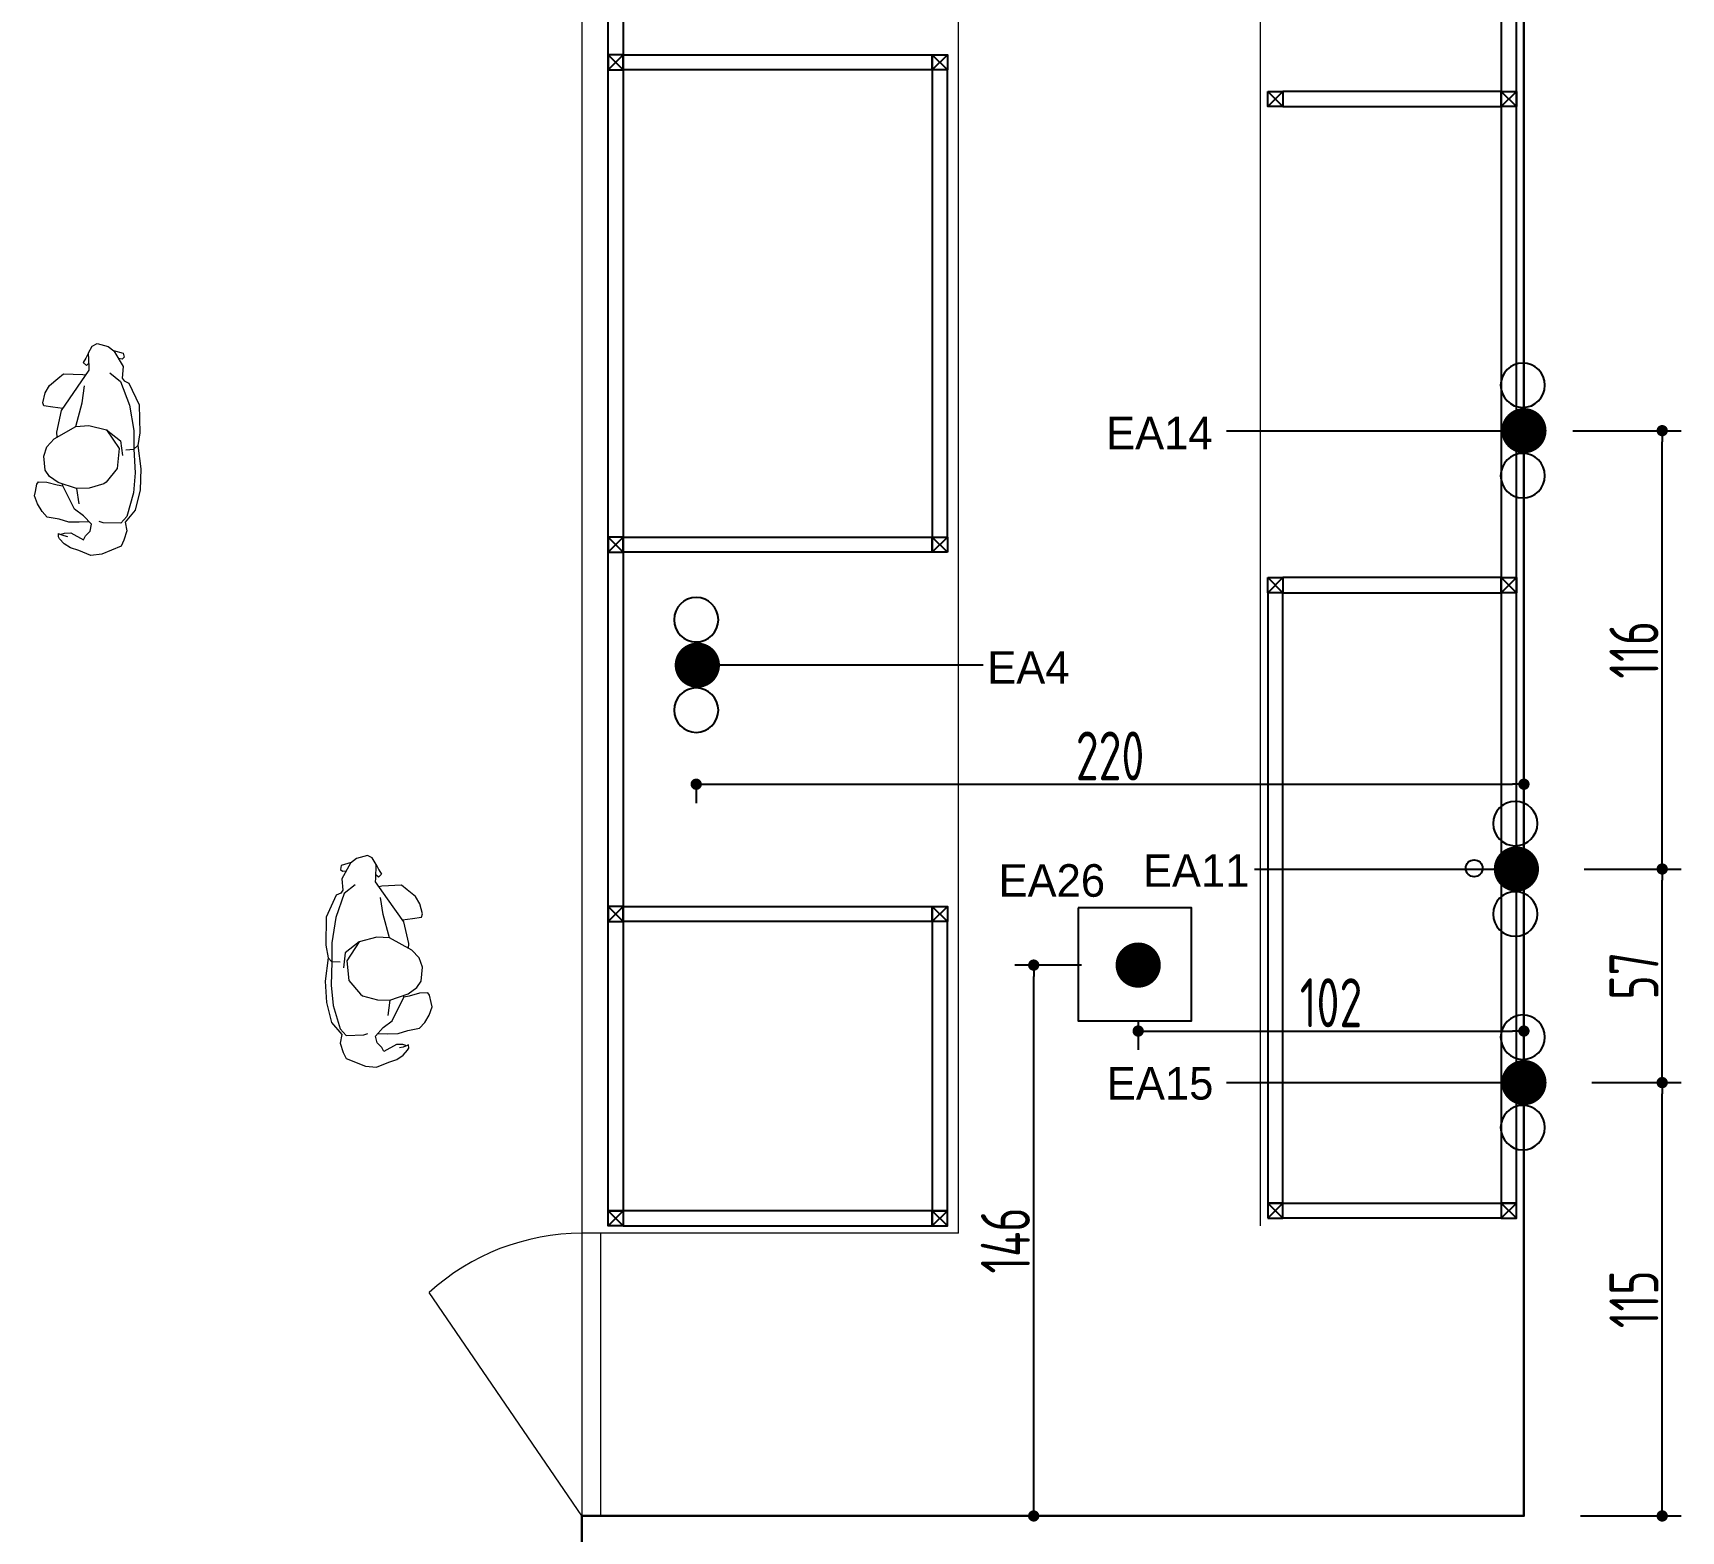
# Model space of a CAD drawing. Header units: millimetres. Extents: x 5429406 to 5440208, y -620941 to -619789.
# Drawn here: x 5439770.9 to 5440208.2, y -620684.2 to -620286.6 of the extents above; entities that cross this region are included whole.
import ezdxf

# ---------------------------------------------------------------- set-up
doc = ezdxf.new("R2010")
doc.units = ezdxf.units.MM
doc.header["$LTSCALE"] = 0.05
doc.header["$PDMODE"] = 3
doc.linetypes.add('DASHDOT', pattern=[1, 0.5, -0.25, 0, -0.25])
doc.layers.add('A-ALÇIPAN', color=30, linetype='Continuous', lineweight=30)
doc.layers.add('tefriş', color=45, linetype='Continuous', lineweight=18)
for name, color, linetype in [('Kıtc-002 Çizgi', 7, 'Continuous'), ('Kıtc-040 Detay', 7, 'Continuous'), ('S2000-019 Su Tes İşaretler', 5, 'Continuous'), ('SIH', 4, 'Continuous'), ('SU', 152, 'Continuous'), ('wall', 255, 'Continuous')]:
    doc.layers.add(name, color=color, linetype=linetype)
doc.styles.add('DIM', font='dim', dxfattribs={"width": 0.8})
doc.styles.add('TAKSİM', font='GOTHIC.TTF', dxfattribs={"height": 7})
doc.dimstyles.new('mcv100 OLCU', dxfattribs={"dimtxt": 13, "dimasz": 3, "dimexe": 5, "dimexo": 15, "dimgap": 1, "dimtad": 1, "dimdec": 0, "dimzin": 9, "dimtxsty": 'DIM', "dimblk": 'DOT', "dimcen": 2.5, "dimclrd": 256, "dimclre": 256, "dimclrt": 256, "dimadec": 1, "dimazin": 1, "dimtfac": 1, "dimtdec": 0, "dimtmove": 0, "dimatfit": 3, "dimldrblk": 'DOT', "dimfxl": 1, "dimlwd": -1, "dimlwe": -1, "dimarcsym": 0})

# ---------------------------------------------------------------- blocks, each defined once
blk = doc.blocks.new('A$C7E7D3E18')
at = {"layer": 'SIH', "linetype": 'Continuous', "const_width": 6}
blk.add_lwpolyline([(3, 6, 1), (9, 6, 1)], format="xyb", close=True, dxfattribs=at)
blk = doc.blocks.new('A$C6E87713E')
at = {"layer": 'S2000-019 Su Tes İşaretler'}
for centre in [(5.89, 6.3), (29.89, 6.3)]:
    blk.add_circle(centre, 5.89, dxfattribs=at)
blk.add_blockref('A$C7E7D3E18', (11.95, 0))
blk = doc.blocks.new('cfcfcfcfc')
for p, q in [((220720.27, -32185.76), (220725.95, -32182.87)), ((220725.95, -32182.87), (220733.39, -32182.48)), ((220733.39, -32182.48), (220736.78, -32182.96)), ((220736.78, -32182.96), (220742.96, -32181.97)), ((220737.82, -32183.94), (220736.78, -32182.96)), ((220742.96, -32181.97), (220748.54, -32182.02)), ((220748.54, -32182.02), (220753.96, -32183.21)), ((220711.86, -32189.91), (220715.91, -32187.4)), ((220712.42, -32187.41), (220713.48, -32187.12)), ((220713.48, -32187.12), (220713.95, -32187.65)), ((220715.91, -32187.4), (220719.01, -32187.54)), ((220719.01, -32187.54), (220719.73, -32186.97)), ((220719.73, -32186.97), (220720.27, -32185.76)), ((220719.9, -32187.92), (220726.13, -32185.4)), ((220726.13, -32185.4), (220732.82, -32184.14)), ((220732.82, -32184.14), (220737.82, -32183.94)), ((220735.63, -32187.55), (220739.53, -32186.9)), ((220737.82, -32183.94), (220744.06, -32183.48)), ((220738.01, -32186.09), (220737.82, -32183.94)), ((220744.06, -32183.48), (220749.41, -32183.76)), ((220749.41, -32183.76), (220755.68, -32185.37)), ((220753.96, -32183.21), (220757.21, -32185.81)), ((220755.68, -32185.37), (220757.54, -32186.92)), ((220757.21, -32185.81), (220759.54, -32185.27)), ((220757.54, -32186.92), (220757.57, -32191.65)), ((220759.54, -32185.27), (220762.03, -32185.97)), ((220762.03, -32185.97), (220763.6, -32186.72)), ((220763.6, -32186.72), (220765.87, -32191.71)), ((220710.04, -32194.43), (220710.72, -32191.49)), ((220710.72, -32191.49), (220711.86, -32189.91)), ((220711.76, -32190.05), (220712.42, -32187.41)), ((220713.95, -32187.65), (220713.87, -32188.64)), ((220717.66, -32190.89), (220719.9, -32187.92)), ((220731.79, -32196.08), (220732.82, -32191.37)), ((220732.82, -32191.37), (220735.63, -32187.55)), ((220732.82, -32191.37), (220737.74, -32187.9)), ((220737.74, -32187.9), (220743.03, -32188.23)), ((220743.03, -32188.23), (220746.69, -32191.13)), ((220746.69, -32191.13), (220747.21, -32191.69)), ((220747.21, -32191.69), (220748.4, -32195.57)), ((220757.57, -32191.65), (220757.22, -32192.69)), ((220765.87, -32191.71), (220766.29, -32194.64)), ((220710.72, -32195.72), (220710.04, -32194.43)), ((220712.55, -32196.65), (220710.72, -32195.72)), ((220732.12, -32199.48), (220731.79, -32196.08)), ((220748.4, -32195.57), (220748.63, -32198.89)), ((220758, -32194.72), (220755.84, -32196.85)), ((220757.37, -32195.35), (220757.51, -32198.02)), ((220759.79, -32195.03), (220758, -32194.72)), ((220761.12, -32196.22), (220759.79, -32195.03)), ((220766.29, -32194.64), (220765.03, -32197.92)), ((220716.24, -32196.41), (220712.55, -32196.65)), ((220712.55, -32196.65), (220713.95, -32197.3)), ((220713.95, -32197.3), (220715.1, -32198.01)), ((220715.1, -32198.01), (220715.89, -32197.13)), ((220715.89, -32197.13), (220715.25, -32196.46)), ((220717.13, -32196.35), (220716.24, -32196.41)), ((220721.71, -32199.36), (220717.13, -32196.35)), ((220718.27, -32203.17), (220718.29, -32197.97)), ((220718.29, -32197.97), (220718.43, -32197.21)), ((220725.8, -32197.99), (220721.34, -32197.51)), ((220728.05, -32203.45), (220721.71, -32199.36)), ((220732.12, -32199.48), (220725.8, -32197.99)), ((220735.6, -32205.2), (220732.12, -32199.48)), ((220748.63, -32198.89), (220747.18, -32203.81)), ((220754.1, -32199.32), (220747.99, -32202.58)), ((220748.63, -32198.89), (220752.64, -32198.19)), ((220755.84, -32196.85), (220754.1, -32199.32)), ((220757.51, -32198.02), (220757.57, -32200.7)), ((220760.41, -32200.14), (220762.16, -32196.71)), ((220760.56, -32201.83), (220760.41, -32200.14)), ((220762.16, -32196.71), (220761.12, -32196.22)), ((220764.41, -32200.08), (220763.35, -32201.83)), ((220765.03, -32197.92), (220764.41, -32200.08)), ((220719.53, -32204.62), (220718.27, -32203.17)), ((220721.43, -32206.8), (220719.53, -32204.62)), ((220727.48, -32203.09), (220727.17, -32205.71)), ((220733.77, -32204.54), (220728.05, -32203.45)), ((220735.09, -32204.35), (220733.77, -32204.54)), ((220747.18, -32203.81), (220745.57, -32206.15)), ((220747.09, -32206.86), (220747.73, -32204.04)), ((220747.99, -32202.58), (220747.52, -32202.65)), ((220747.73, -32204.04), (220747.99, -32202.58)), ((220756.86, -32203.33), (220756.39, -32206.48)), ((220757.57, -32200.7), (220756.86, -32203.33)), ((220760.79, -32202.66), (220760.56, -32201.83)), ((220760.68, -32203.4), (220760.79, -32203.02)), ((220761.57, -32203.4), (220760.68, -32203.4)), ((220760.79, -32203.02), (220761.2, -32201.95)), ((220761.2, -32201.95), (220761.39, -32200.94)), ((220762.05, -32203.07), (220761.57, -32203.4)), ((220763.35, -32201.83), (220762.05, -32203.07)), ((220723.43, -32207.88), (220721.43, -32206.8)), ((220726.08, -32208.45), (220723.43, -32207.88)), ((220726.94, -32208.16), (220726.08, -32208.45)), ((220727.17, -32205.71), (220726.94, -32208.16)), ((220737.75, -32207.08), (220735.6, -32205.2)), ((220740.21, -32207.84), (220737.75, -32207.08)), ((220743.91, -32207.34), (220740.21, -32207.84)), ((220745.57, -32206.15), (220743.91, -32207.34)), ((220747.11, -32209.07), (220747.09, -32206.86)), ((220747.74, -32209.48), (220747.11, -32209.07)), ((220752.98, -32209.19), (220750.82, -32210.02)), ((220754.96, -32207.88), (220752.98, -32209.19)), ((220756.39, -32206.48), (220754.96, -32207.88)), ((220749.72, -32209.8), (220747.74, -32209.48)), ((220750.82, -32210.02), (220749.72, -32209.8))]:
    blk.add_line(p, q)
blk = doc.blocks.new('A$C14D17327')
at = {"layer": 'Kıtc-002 Çizgi', "color": 1, "elevation": 0}
blk.add_lwpolyline([(0, 4), (4, 4), (4, 0), (0, 0)], close=True, dxfattribs=at)
for points in [[(0, 4), (4, 0)], [(0, 0), (4, 4)]]:
    blk.add_lwpolyline(points, dxfattribs=at)
blk = doc.blocks.new('_DOT')
at = {"color": 0, "linetype": 'ByBlock'}
blk.add_line((-0.5, 0), (-1, 0), dxfattribs=at)
at = {"linetype": 'ByBlock', "const_width": 0.5}
blk.add_lwpolyline([(-0.25, 0, 1), (0.25, 0, 1)], format="xyb", close=True, dxfattribs=at)
blk = doc.blocks.new('*D256')
at = {"transparency": 16777216}
for p, q in [((5440184.49, -620565.16), (5440208.18, -620565.16)), ((5440203.18, -620677.16), (5440203.18, -620568.16)), ((5440181.49, -620680.16), (5440208.18, -620680.16))]:
    blk.add_line(p, q, dxfattribs=at)
at = {"layer": 'Defpoints', "color": 0, "transparency": 16777216}
for p in [(5440169.49, -620565.16, -245.25), (5440203.18, -620565.16), (5440166.49, -620680.16, -245.25)]:
    blk.add_point(p, dxfattribs=at)
at = {"transparency": 16777216, "xscale": 3, "yscale": 3, "zscale": 3}
for p, rotation in [((5440203.18, -620565.16), 90), ((5440203.18, -620680.16), 270)]:
    blk.add_blockref('_DOT', p, dxfattribs=dict(at, rotation=rotation))
at = {"transparency": 16777216, "insert": (5440195.68, -620622.66), "char_height": 13, "attachment_point": 5, "rotation": 90, "style": 'DIM'}
blk.add_mtext('115', dxfattribs=at)
blk = doc.blocks.new('*D257')
at = {"transparency": 16777216}
for p, q in [((5440182.49, -620508.48), (5440208.18, -620508.48)), ((5440203.18, -620562.16), (5440203.18, -620511.48)), ((5440184.49, -620565.16), (5440208.18, -620565.16))]:
    blk.add_line(p, q, dxfattribs=at)
at = {"layer": 'Defpoints', "color": 0, "transparency": 16777216}
for p in [(5440167.49, -620508.48, -245.25), (5440203.18, -620508.48), (5440169.49, -620565.16, -245.25)]:
    blk.add_point(p, dxfattribs=at)
at = {"transparency": 16777216, "xscale": 3, "yscale": 3, "zscale": 3}
for p, rotation in [((5440203.18, -620508.48), 90), ((5440203.18, -620565.16), 270)]:
    blk.add_blockref('_DOT', p, dxfattribs=dict(at, rotation=rotation))
at = {"transparency": 16777216, "insert": (5440195.68, -620536.82), "char_height": 13, "attachment_point": 5, "rotation": 90, "style": 'DIM'}
blk.add_mtext('57', dxfattribs=at)
blk = doc.blocks.new('*D258')
at = {"transparency": 16777216}
for p, q in [((5440179.49, -620392.16), (5440208.18, -620392.16)), ((5440203.18, -620505.48), (5440203.18, -620395.16)), ((5440182.49, -620508.48), (5440208.18, -620508.48))]:
    blk.add_line(p, q, dxfattribs=at)
at = {"layer": 'Defpoints', "color": 0, "transparency": 16777216}
for p in [(5440164.49, -620392.16, -245.25), (5440203.18, -620392.16), (5440167.49, -620508.48, -245.25)]:
    blk.add_point(p, dxfattribs=at)
at = {"transparency": 16777216, "xscale": 3, "yscale": 3, "zscale": 3}
for p, rotation in [((5440203.18, -620392.16), 90), ((5440203.18, -620508.48), 270)]:
    blk.add_blockref('_DOT', p, dxfattribs=dict(at, rotation=rotation))
at = {"transparency": 16777216, "insert": (5440195.68, -620450.32), "char_height": 13, "attachment_point": 5, "rotation": 90, "style": 'DIM'}
blk.add_mtext('116', dxfattribs=at)
blk = doc.blocks.new('*D260')
at = {"transparency": 16777216}
for p, q in [((5440166.49, -620476), (5440166.49, -620480.98)), ((5439949.85, -620485.98), (5440163.49, -620485.98)), ((5439946.85, -620487.22), (5439946.85, -620490.98))]:
    blk.add_line(p, q, dxfattribs=at)
at = {"layer": 'Defpoints', "color": 0, "transparency": 16777216}
for p in [(5439946.85, -620472.22), (5440166.49, -620485.98), (5440166.49, -620491, -245.25)]:
    blk.add_point(p, dxfattribs=at)
at = {"transparency": 16777216, "xscale": 3, "yscale": 3, "zscale": 3, "rotation": 180}
blk.add_blockref('_DOT', (5439946.85, -620485.98), dxfattribs=at)
at = {"transparency": 16777216, "xscale": 3, "yscale": 3, "zscale": 3}
blk.add_blockref('_DOT', (5440166.49, -620485.98), dxfattribs=at)
at = {"transparency": 16777216, "insert": (5440056.67, -620478.48), "char_height": 13, "attachment_point": 5, "style": 'DIM'}
blk.add_mtext('220', dxfattribs=at)
blk = doc.blocks.new('*D261')
at = {"transparency": 16777216}
for p, q in [((5440166.49, -620540.85), (5440166.49, -620556.48)), ((5440064.13, -620548.98), (5440064.13, -620556.48)), ((5440067.13, -620551.48), (5440163.49, -620551.48))]:
    blk.add_line(p, q, dxfattribs=at)
at = {"layer": 'Defpoints', "color": 0, "transparency": 16777216}
for p in [(5440166.49, -620525.85, -245.25), (5440064.13, -620533.98, 245.25), (5440166.49, -620551.48)]:
    blk.add_point(p, dxfattribs=at)
at = {"transparency": 16777216, "xscale": 3, "yscale": 3, "zscale": 3, "rotation": 180}
blk.add_blockref('_DOT', (5440064.13, -620551.48), dxfattribs=at)
at = {"transparency": 16777216, "xscale": 3, "yscale": 3, "zscale": 3}
blk.add_blockref('_DOT', (5440166.49, -620551.48), dxfattribs=at)
at = {"transparency": 16777216, "insert": (5440115.31, -620543.98), "char_height": 13, "attachment_point": 5, "style": 'DIM'}
blk.add_mtext('102', dxfattribs=at)
blk = doc.blocks.new('*D262')
at = {"transparency": 16777216}
for p, q in [((5440049.13, -620533.98), (5440031.4, -620533.98)), ((5440036.4, -620677.16), (5440036.4, -620536.98)), ((5440026.49, -620680.16), (5440031.4, -620680.16))]:
    blk.add_line(p, q, dxfattribs=at)
at = {"layer": 'Defpoints', "color": 0, "transparency": 16777216}
for p in [(5440036.4, -620533.98), (5440064.13, -620533.98, 245.25), (5440041.49, -620680.16, -245.25)]:
    blk.add_point(p, dxfattribs=at)
at = {"transparency": 16777216, "xscale": 3, "yscale": 3, "zscale": 3}
for p, rotation in [((5440036.4, -620533.98), 90), ((5440036.4, -620680.16), 270)]:
    blk.add_blockref('_DOT', p, dxfattribs=dict(at, rotation=rotation))
at = {"transparency": 16777216, "insert": (5440028.9, -620607.07), "char_height": 13, "attachment_point": 5, "rotation": 90, "style": 'DIM'}
blk.add_mtext('146', dxfattribs=at)

msp = doc.modelspace()

# ---------------------------------------------------------------- linework, layer by layer
at = {"elevation": 245.25}
msp.add_lwpolyline([(5440048.24, -620518.78), (5440048.24, -620548.78), (5440078.24, -620548.78), (5440078.24, -620518.78)], close=True, dxfattribs=at)
msp.add_circle((5440153.29, -620508.29, -245.25), 2.24)
at = {"layer": 'A-ALÇIPAN', "transparency": 33554541}
msp.add_line((5440166.49, -620064.16, -245.25), (5440166.49, -620580.16, -245.25), dxfattribs=at)
at = {"layer": 'A-ALÇIPAN', "transparency": 33554541, "elevation": -245.25}
for points in [[(5440166.49, -620670.16), (5440166.49, -620580.16)], [(5440166.49, -620670.16), (5440166.49, -620670.16), (5440166.49, -620680.16), (5439916.49, -620680.16), (5439916.49, -620799.15)]]:
    msp.add_lwpolyline(points, dxfattribs=at)
at = {"layer": 'Kıtc-002 Çizgi', "color": 1, "elevation": -245.25}
for points in [[(5439927.49, -620599.16), (5439923.49, -620599.16), (5439923.49, -620070.16), (5439927.49, -620070.16)], [(5440160.49, -620597.16), (5440164.49, -620597.16), (5440164.49, -620070.16), (5440160.49, -620070.16)], [(5440160.49, -620302.16), (5440102.49, -620302.16), (5440102.49, -620306.16), (5440160.49, -620306.16)], [(5440160.49, -620431.16), (5440102.49, -620431.16), (5440102.49, -620435.16), (5440160.49, -620435.16)], [(5440102.49, -620435.16), (5440098.49, -620435.16), (5440098.49, -620597.16), (5440102.49, -620597.16)], [(5440009.49, -620599.16), (5440013.49, -620599.16), (5440013.49, -620522.41), (5440009.49, -620522.41)], [(5439927.49, -620603.16), (5440009.49, -620603.16), (5440009.49, -620599.16), (5439927.49, -620599.16)], [(5440160.49, -620601.16), (5440102.49, -620601.16), (5440102.49, -620597.16), (5440160.49, -620597.16)]]:
    msp.add_lwpolyline(points, close=True, dxfattribs=at)
at = {"layer": 'Kıtc-002 Çizgi', "color": 1}
for points in [[(5439927.49, -620292.41), (5440009.49, -620292.41), (5440009.49, -620296.41), (5439927.49, -620296.41)], [(5440009.49, -620420.41), (5440013.49, -620420.41), (5440013.49, -620296.41), (5440009.49, -620296.41)], [(5439927.49, -620420.41), (5440009.49, -620420.41), (5440009.49, -620424.41), (5439927.49, -620424.41)], [(5439927.49, -620518.41), (5440009.49, -620518.41), (5440009.49, -620522.41), (5439927.49, -620522.41)]]:
    msp.add_lwpolyline(points, close=True, dxfattribs=at)
at = {"layer": 'SU'}
for p, q in [((5440087.6, -620392.16, -245.25), (5440166.49, -620392.16, -245.25)), ((5440022.98, -620454.39), (5439947.15, -620454.39)), ((5440094.96, -620508.48, -245.25), (5440164.49, -620508.48, -245.25)), ((5440087.6, -620565.16, -245.25), (5440166.49, -620565.16, -245.25))]:
    msp.add_line(p, q, dxfattribs=at)
at = {"layer": 'tefriş', "transparency": 33554541}
for p, q in [((5439916.49, -620064.16, -245.25), (5439916.49, -620605.16, -245.25)), ((5440016.49, -620605.16, -245.25), (5440016.49, -620064.16, -245.25)), ((5440096.49, -620064.16, -245.25), (5440096.49, -620603.16, -245.25)), ((5440016.49, -620605.16, -245.25), (5439916.49, -620605.16, -245.25)), ((5439916.49, -620680.16, -245.25), (5439876.01, -620620.88, -245.25))]:
    msp.add_line(p, q, dxfattribs=at)
at = {"layer": 'tefriş', "linetype": 'ByBlock', "transparency": 33554541}
for p, q in [((5439916.49, -620605.16, -245.25), (5439916.49, -620680.16, -245.25)), ((5439921.49, -620605.16, -245.25), (5439921.49, -620680.16, -245.25))]:
    msp.add_line(p, q, dxfattribs=at)
at = {"layer": 'tefriş', "transparency": 33554541}
msp.add_arc((5439916.49, -620665.16, -245.25), 60, 90, 132.4331, dxfattribs=at)

# ---------------------------------------------------------------- block references
at = {"rotation": 180}
msp.add_blockref('A$C7E7D3E18', (5440070.13, -620527.98, 245.25), dxfattribs=at)
at = {"layer": 'Kıtc-040 Detay', "xscale": -1, "rotation": 180}
for p in [(5439923.49, -620292.41, 0), (5439923.49, -620420.41, 0), (5439923.49, -620518.41, 0), (5440098.49, -620597.16, -245.25), (5440160.49, -620597.16, -245.25)]:
    msp.add_blockref('A$C14D17327', p, dxfattribs=at)
at = {"layer": 'Kıtc-040 Detay', "rotation": 180}
for p in [(5440013.49, -620292.41, 0), (5440013.49, -620420.41, 0), (5440013.49, -620518.41, 0)]:
    msp.add_blockref('A$C14D17327', p, dxfattribs=at)
at = {"layer": 'Kıtc-040 Detay'}
for p in [(5440098.49, -620306.16, -245.25), (5440160.49, -620306.16, -245.25), (5440098.49, -620435.16, -245.25), (5440160.49, -620435.16, -245.25), (5439923.49, -620603.16, -245.25)]:
    msp.add_blockref('A$C14D17327', p, dxfattribs=at)
at = {"layer": 'Kıtc-040 Detay', "xscale": -1}
msp.add_blockref('A$C14D17327', (5440013.49, -620603.16, -245.25), dxfattribs=at)
at = {"layer": 'tefriş', "transparency": 33554541, "rotation": 268.5463823632082}
msp.add_blockref('cfcfcfcfc', (5477570.84, -400546.75), dxfattribs=at)
at = {"layer": 'tefriş', "transparency": 33554541, "xscale": -1, "rotation": 92.26039458430989}
msp.add_blockref('cfcfcfcfc', (5398985.16, -401236.38), dxfattribs=at)
at = {"layer": 'wall', "color": 0, "linetype": 'DASHDOT', "xscale": -1, "rotation": 90}
for p in [(5440172.49, -620374.21, -245.25), (5439953.15, -620436.44), (5440170.49, -620490.53, -245.25), (5440172.49, -620547.21, -245.25)]:
    msp.add_blockref('A$C6E87713E', p, dxfattribs=at)

# ---------------------------------------------------------------- texts
at = {"layer": 'SU', "style": 'TAKSİM'}
for s, p in [('EA14', (5440055.61, -620397.1, -245.25)), ('EA4', (5440024.07, -620459.32)), ('EA26', (5440027.08, -620515.84, 245.25)), ('EA11', (5440065.39, -620513.2, -245.25)), ('EA15', (5440055.82, -620569.67, -245.25))]:
    msp.add_text(s, height=8.64, dxfattribs=at).set_placement(p)

# ---------------------------------------------------------------- dimensions: what is measured, and where the dimension line sits
for base, p1, p2, picture, middle in [((5440203.18, -620392.16), (5440167.49, -620508.48, -245.25), (5440164.49, -620392.16, -245.25), '*D258', (5440195.68, -620450.32)), ((5440203.18, -620508.48), (5440169.49, -620565.16, -245.25), (5440167.49, -620508.48, -245.25), '*D257', (5440195.68, -620536.82))]:
    dim = msp.add_linear_dim(base=base, p1=p1, p2=p2, angle=90, dimstyle='mcv100 OLCU', override={"dimtmove": 1})
    dim.commit()
    dim.dimension.update_dxf_attribs({"geometry": picture, "text_midpoint": middle})
for base, p1, p2, picture, middle in [((5440166.49, -620485.98), (5439946.85, -620472.22), (5440166.49, -620491, -245.25), '*D260', (5440056.67, -620478.48)), ((5440166.49, -620551.48), (5440064.13, -620533.98, 245.25), (5440166.49, -620525.85, -245.25), '*D261', (5440115.31, -620543.98))]:
    dim = msp.add_linear_dim(base=base, p1=p1, p2=p2, dimstyle='mcv100 OLCU')
    dim.commit()
    dim.dimension.update_dxf_attribs({"geometry": picture, "text_midpoint": middle})
for base, p1, p2, picture, middle in [((5440036.4, -620533.98), (5440041.49, -620680.16, -245.25), (5440064.13, -620533.98, 245.25), '*D262', (5440028.9, -620607.07)), ((5440203.18, -620565.16), (5440166.49, -620680.16, -245.25), (5440169.49, -620565.16, -245.25), '*D256', (5440195.68, -620622.66))]:
    dim = msp.add_linear_dim(base=base, p1=p1, p2=p2, angle=90, dimstyle='mcv100 OLCU')
    dim.commit()
    dim.dimension.update_dxf_attribs({"geometry": picture, "text_midpoint": middle})

doc.saveas('drawing.dxf')
